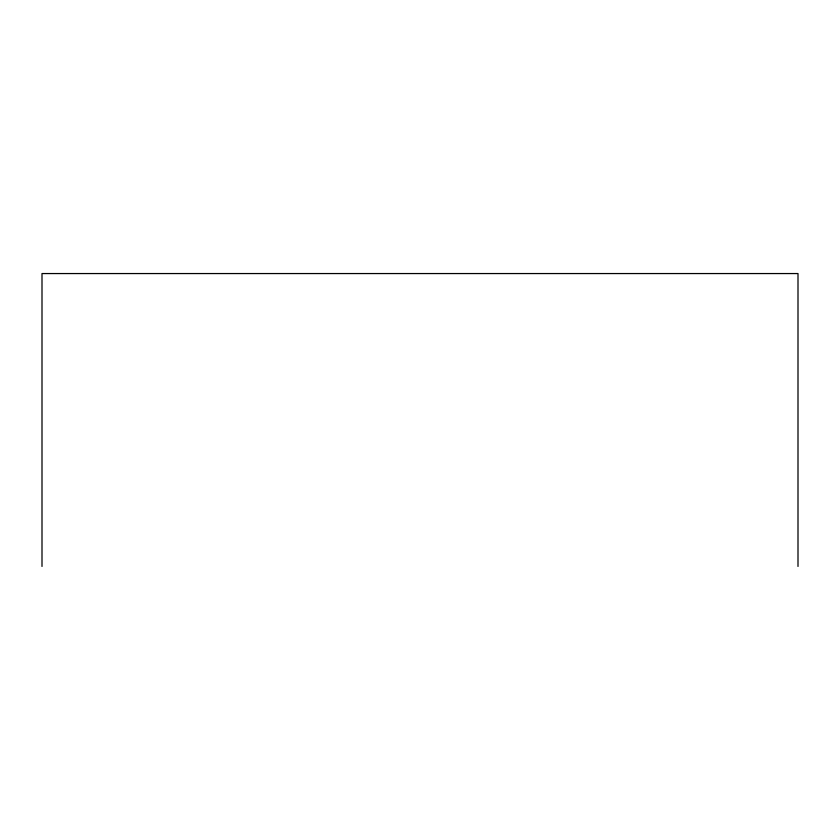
<?xml version="1.0" encoding="UTF-8"?>
<svg xmlns="http://www.w3.org/2000/svg" width="840" height="840" viewBox="0 0 840 840"><rect width="100%" height="100%" fill="white"/><g stroke="black" fill="none" stroke-linecap="round" stroke-linejoin="round"><path stroke-width="1.26" d="M798 566.444L798 273.556L42 273.556L42 566.444"/></g></svg>
